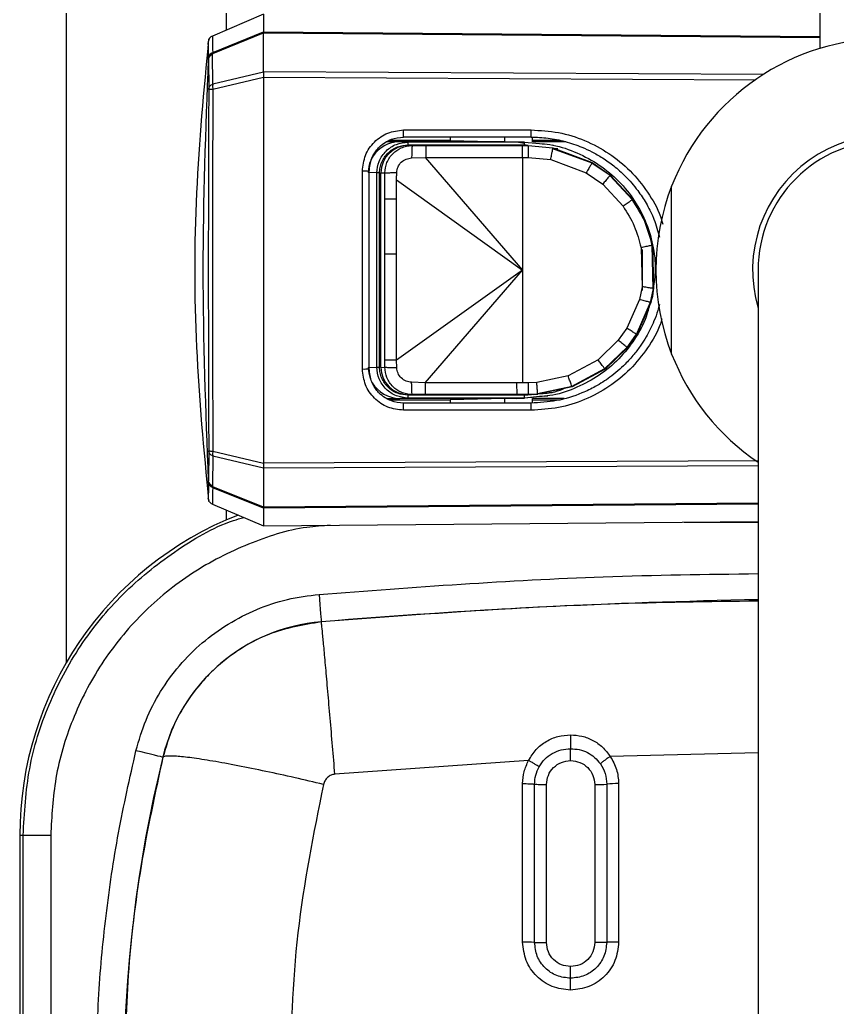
# Model space of a CAD drawing. Header units: millimetres. Extents: x 6110 to 6704, y -3675 to -2835.
# Drawn here: x 6292.13 to 6307.03, y -2937.04 to -2919.04 of the extents above; entities that cross this region are included whole.
import ezdxf

# ---------------------------------------------------------------- set-up
doc = ezdxf.new("R2010")
doc.units = ezdxf.units.MM
doc.header["$LTSCALE"] = 0.1
doc.layers.get('0').update_dxf_attribs({"lineweight": 13})

msp = doc.modelspace()

# ---------------------------------------------------------------- linework, layer by layer
at = {"linetype": 'Continuous', "lineweight": 25}
for p, q in [((6292.9817, -2930.7548), (6292.9817, -2904.835)), ((6295.9024, -2919.226), (6295.9024, -2904.8813)), ((6306.7142, -2910.1779), (6306.7142, -2919.5631)), ((6296.5767, -2918.9398), (6295.6429, -2919.3362)), ((6296.5767, -2918.9398), (6296.5767, -2919.2611)), ((6295.6486, -2919.6348), (6296.5767, -2919.2611)), ((6295.6486, -2919.6518), (6296.5767, -2919.2788)), ((6296.5767, -2919.2611), (6296.5767, -2919.2788)), ((6296.5767, -2919.2611), (6306.7142, -2919.3449)), ((6296.5767, -2919.9906), (6296.5767, -2919.2788)), ((6296.5767, -2919.2788), (6306.7142, -2919.363)), ((6295.648, -2919.671), (6295.6486, -2919.6518)), ((6295.6523, -2920.2125), (6295.648, -2919.671)), ((6295.6486, -2919.6348), (6295.6486, -2919.6518)), ((6295.5721, -2919.7609), (6295.5726, -2919.7418)), ((6295.5721, -2919.7609), (6295.5761, -2920.308)), ((6296.5767, -2919.9934), (6295.6523, -2920.2125)), ((6295.6523, -2920.3031), (6296.5767, -2920.0837)), ((6296.5767, -2920.0887), (6296.5765, -2920.0837)), ((6305.6887, -2920.035), (6296.5767, -2919.9906)), ((6296.5767, -2920.0887), (6305.5451, -2920.1325)), ((6299.1278, -2921.0481), (6301.4528, -2921.0481)), ((6299.0587, -2921.2639), (6298.8144, -2921.2639)), ((6299.977, -2921.2404), (6298.8614, -2921.2404)), ((6299.214, -2921.2702), (6299.0587, -2921.2639)), ((6300.9746, -2921.2639), (6299.0587, -2921.2639)), ((6301.4517, -2921.1779), (6299.1267, -2921.1779)), ((6299.214, -2921.3202), (6299.214, -2921.2702)), ((6301.3322, -2921.2702), (6299.214, -2921.2702)), ((6299.214, -2921.3202), (6301.3322, -2921.3202)), ((6299.2871, -2921.3328), (6299.2251, -2921.3303)), ((6299.2251, -2921.3303), (6301.34, -2921.3303)), ((6299.5327, -2921.3329), (6299.2871, -2921.3328)), ((6301.2948, -2921.3329), (6299.5327, -2921.3329)), ((6299.977, -2921.1779), (6299.977, -2921.2404)), ((6299.977, -2921.2404), (6300.9746, -2921.2639)), ((6300.9746, -2921.2639), (6300.9746, -2921.1779)), ((6300.9746, -2921.2639), (6301.1833, -2921.2639)), ((6301.1833, -2921.2639), (6301.3322, -2921.2883)), ((6301.1833, -2921.2639), (6301.3322, -2921.2702)), ((6301.4009, -2921.3329), (6301.2948, -2921.3329)), ((6301.3322, -2921.2702), (6301.6041, -2921.2965)), ((6301.3995, -2921.3328), (6301.3322, -2921.3202)), ((6301.34, -2921.3303), (6301.4009, -2921.3329)), ((6301.4009, -2921.3329), (6301.8512, -2921.3769)), ((6301.4804, -2921.2639), (6301.4804, -2921.1797)), ((6301.9791, -2921.2404), (6301.4804, -2921.2404)), ((6302.088, -2921.2639), (6301.4804, -2921.2639)), ((6301.863, -2921.3292), (6301.8383, -2921.3282)), ((6302.5647, -2921.6541), (6301.8484, -2921.3904)), ((6301.8512, -2921.3769), (6302.5664, -2921.6422)), ((6301.9372, -2921.3948), (6301.8761, -2921.3923)), ((6299.275, -2921.5584), (6299.5211, -2921.5484)), ((6299.5211, -2921.5484), (6299.5327, -2921.5482)), ((6299.5211, -2921.5484), (6301.2949, -2923.6029)), ((6299.5327, -2921.5482), (6301.2949, -2921.5482)), ((6301.2949, -2921.5482), (6301.2949, -2923.6029)), ((6301.2949, -2921.5482), (6301.4009, -2921.5483)), ((6301.4009, -2921.5483), (6301.8095, -2921.5886)), ((6301.8095, -2921.5886), (6302.4587, -2921.8291)), ((6302.8907, -2921.8805), (6302.5585, -2921.6508)), ((6302.5664, -2921.6422), (6302.8952, -2921.8715)), ((6298.3778, -2925.4062), (6298.3778, -2921.7995)), ((6298.6412, -2921.8317), (6298.4836, -2921.8254)), ((6298.5017, -2925.4029), (6298.5017, -2921.8029)), ((6298.69, -2921.8317), (6298.6412, -2921.8317)), ((6298.6412, -2925.374), (6298.6412, -2921.8317)), ((6298.69, -2925.374), (6298.69, -2921.8317)), ((6298.7139, -2921.8294), (6298.7866, -2921.8323)), ((6298.7139, -2925.3763), (6298.7139, -2921.8294)), ((6298.7871, -2922.3031), (6298.7866, -2921.8323)), ((6302.4587, -2921.8291), (6302.7575, -2922.037)), ((6303.3008, -2922.3235), (6302.8862, -2921.8765)), ((6302.8952, -2921.8715), (6303.3048, -2922.3164)), ((6298.9986, -2921.9585), (6301.2949, -2923.6029)), ((6302.7575, -2922.037), (6303.1291, -2922.4396)), ((6304.0142, -2925.1348), (6304.0142, -2922.071)), ((6298.7871, -2923.3079), (6298.7871, -2922.3031)), ((6298.9984, -2923.3079), (6298.9984, -2922.3031)), ((6303.6802, -2923.9428), (6303.659, -2923.1474)), ((6303.6653, -2923.151), (6303.6861, -2923.9389)), ((6298.7871, -2925.248), (6298.7871, -2923.3079)), ((6303.4561, -2923.1948), (6303.475, -2923.9064)), ((6303.4745, -2923.2279), (6303.4745, -2923.9779)), ((6301.2949, -2923.6029), (6298.9984, -2925.2478)), ((6299.5206, -2925.6576), (6301.2949, -2923.6029)), ((6301.2949, -2923.6029), (6301.2948, -2925.6576)), ((6305.5892, -2923.6029), (6305.5892, -2948.6029)), ((6303.475, -2923.9064), (6303.4256, -2924.1376)), ((6303.6261, -2924.1941), (6303.6812, -2923.9365)), ((6303.6861, -2923.9389), (6303.6319, -2924.194)), ((6303.4256, -2924.1376), (6303.1962, -2924.6636)), ((6303.3707, -2924.776), (6303.6278, -2924.189)), ((6303.6319, -2924.194), (6303.3786, -2924.7764)), ((6303.1962, -2924.6636), (6303.041, -2924.8823)), ((6303.2005, -2925.0137), (6303.3734, -2924.7711)), ((6303.041, -2924.8823), (6302.6723, -2925.2364)), ((6303.3786, -2924.7764), (6303.208, -2925.0173)), ((6302.7918, -2925.4031), (6303.2037, -2925.0097)), ((6303.208, -2925.0173), (6302.8008, -2925.4093)), ((6298.7866, -2925.3734), (6298.7871, -2925.248)), ((6299.0035, -2925.3812), (6298.9984, -2925.2478)), ((6302.6723, -2925.2364), (6302.1259, -2925.5302)), ((6298.4836, -2925.3804), (6298.6412, -2925.374)), ((6298.6412, -2925.374), (6298.69, -2925.374)), ((6298.7139, -2925.3763), (6298.7866, -2925.3734)), ((6302.1917, -2925.7225), (6302.798, -2925.3988)), ((6302.8008, -2925.4093), (6302.2001, -2925.7328)), ((6299.5206, -2925.6576), (6299.2751, -2925.6473)), ((6301.2948, -2925.6576), (6301.1953, -2925.6574)), ((6301.4013, -2925.6574), (6301.2948, -2925.6576)), ((6301.5567, -2925.6517), (6301.4013, -2925.6574)), ((6302.1259, -2925.5302), (6301.5567, -2925.6517)), ((6301.5712, -2925.8523), (6302.1993, -2925.72)), ((6302.2001, -2925.7328), (6301.5723, -2925.8666)), ((6301.7738, -2925.8355), (6301.835, -2925.833)), ((6298.8144, -2925.9418), (6299.0587, -2925.9418)), ((6298.8614, -2925.9654), (6299.977, -2925.9654)), ((6299.0587, -2925.9418), (6299.214, -2925.9355)), ((6300.9746, -2925.9418), (6299.0587, -2925.9418)), ((6301.4517, -2926.0279), (6299.1267, -2926.0279)), ((6301.3322, -2925.8855), (6299.214, -2925.8855)), ((6299.214, -2925.9355), (6299.214, -2925.8855)), ((6301.3322, -2925.9355), (6299.214, -2925.9355)), ((6299.2251, -2925.8754), (6299.2871, -2925.8729)), ((6301.34, -2925.8754), (6299.2251, -2925.8754)), ((6299.5202, -2925.8728), (6299.2871, -2925.8729)), ((6301.1957, -2925.8728), (6299.5202, -2925.8728)), ((6300.9746, -2925.9418), (6299.977, -2925.9654)), ((6299.977, -2925.9654), (6299.977, -2926.0279)), ((6301.1833, -2925.9418), (6300.9746, -2925.9418)), ((6300.9746, -2926.0279), (6300.9746, -2925.9418)), ((6301.333, -2925.9331), (6301.1833, -2925.9418)), ((6301.1833, -2925.9418), (6301.3322, -2925.9355)), ((6301.4009, -2925.8728), (6301.1957, -2925.8728)), ((6301.3322, -2925.8855), (6301.4581, -2925.8707)), ((6301.6044, -2925.9097), (6301.3322, -2925.9355)), ((6301.4009, -2925.8728), (6301.34, -2925.8754)), ((6301.4661, -2925.9254), (6301.3958, -2925.9295)), ((6301.5004, -2925.8692), (6301.4009, -2925.8728)), ((6302.0526, -2925.9418), (6301.4804, -2925.9418)), ((6301.4804, -2926.0251), (6301.4804, -2925.9418)), ((6301.4804, -2925.9654), (6301.9744, -2925.9654)), ((6301.5004, -2925.8707), (6301.5733, -2925.8665)), ((6301.5723, -2925.8666), (6301.5004, -2925.8692)), ((6301.7024, -2925.9005), (6301.7596, -2925.8981)), ((6301.4528, -2926.1576), (6299.1278, -2926.1576)), ((6295.5761, -2926.8977), (6295.572, -2927.4445)), ((6295.6523, -2926.9026), (6296.5767, -2927.122)), ((6295.6523, -2926.9932), (6295.648, -2927.5347)), ((6296.5767, -2927.2123), (6295.6523, -2926.9932)), ((6296.5767, -2927.117), (6305.6005, -2927.0729)), ((6296.5767, -2927.117), (6296.5765, -2927.122)), ((6305.5892, -2927.1712), (6296.5767, -2927.2151)), ((6296.5767, -2927.2151), (6296.5767, -2927.9266)), ((6295.5726, -2927.4639), (6295.572, -2927.4446)), ((6295.648, -2927.5347), (6295.6486, -2927.5539)), ((6296.5767, -2927.9266), (6295.6486, -2927.5539)), ((6295.6486, -2927.5539), (6295.6486, -2927.5709)), ((6296.5767, -2927.9446), (6295.6486, -2927.5709)), ((6295.6438, -2927.85), (6295.6435, -2927.8698)), ((6295.6435, -2927.8698), (6296.5758, -2928.2655)), ((6295.9024, -2928.1554), (6295.9024, -2927.9797)), ((6305.5892, -2927.8519), (6296.5767, -2927.9266)), ((6305.5892, -2927.8701), (6296.5767, -2927.9446)), ((6296.5767, -2927.9266), (6296.5767, -2927.9446)), ((6296.5767, -2928.2659), (6305.5892, -2928.1872)), ((6304.2426, -2928.199), (6305.5892, -2928.199)), ((6297.6283, -2930.0151), (6297.6284, -2930.0167)), ((6294.7404, -2932.4844), (6294.7384, -2932.4839)), ((6305.5892, -2932.4046), (6302.894, -2932.47)), ((6301.4064, -2932.5437), (6297.876, -2932.7942)), ((6301.2981, -2935.8544), (6301.2981, -2932.9651)), ((6301.5157, -2935.8587), (6301.5157, -2932.9742)), ((6301.7333, -2935.863), (6301.7333, -2932.9833)), ((6302.6126, -2932.9833), (6302.6126, -2935.863)), ((6302.8302, -2932.9742), (6302.8302, -2935.8587)), ((6303.0478, -2932.9651), (6303.0478, -2935.8544)), ((6292.1319, -2933.9072), (6292.132, -2933.9072)), ((6292.132, -2933.9072), (6292.1938, -2933.9072)), ((6292.132, -2933.9072), (6292.132, -2942.9522)), ((6292.1938, -2933.9072), (6292.696, -2933.9072)), ((6292.1938, -2942.9522), (6292.1938, -2933.9072)), ((6292.696, -2933.9072), (6292.696, -2942.9522))]:
    msp.add_line(p, q, dxfattribs=at)
at = {"linetype": 'Continuous', "lineweight": 25, "flags": 128}
for points in [[(6298.9984, -2925.2478), (6298.9984, -2924.2779), (6298.9984, -2923.3079)], [(6301.1953, -2925.6574), (6300.3581, -2925.6574), (6299.5206, -2925.6576)], [(6297.587, -2929.5146), (6297.5949, -2929.6101), (6297.6025, -2929.7022), (6297.6095, -2929.7873), (6297.6157, -2929.8625), (6297.6208, -2929.9248), (6297.6247, -2929.9721), (6297.6272, -2930.0025), (6297.6283, -2930.0151)], [(6294.7384, -2932.4839), (6294.7262, -2932.4809), (6294.6965, -2932.4737), (6294.6504, -2932.4625), (6294.5897, -2932.4477), (6294.5164, -2932.4298), (6294.4334, -2932.4096), (6294.3437, -2932.3877), (6294.2505, -2932.365)]]:
    msp.add_lwpolyline(points, dxfattribs=at)
at = {"linetype": 'Continuous', "lineweight": 25}
for centre, radius, start, end in [((6307.9517, -2923.6029), 4.225, 21.25873, 158.74127), ((6295.3696, -2921.0813), 3.7584, 358.52742, 0.50506), ((6307.9517, -2923.6029), 2.4625, 343.61561, 196.38439), ((6307.9517, -2923.6029), 2.3625, 90, 180), ((6307.9517, -2923.6029), 2.3625, 0, 180), ((6298.4086, -2922.9616), 1.1625, 85.40594, 91.5183), ((6307.9517, -2923.6029), 4.225, 158.74127, 201.25873), ((6307.9517, -2923.6029), 4.225, 201.25873, 236.00147), ((6298.4086, -2924.2436), 1.163, 268.48308, 274.59267), ((6295.3696, -2926.1244), 3.7584, 359.49494, 1.47258), ((6298.4042, -2933.9072), 6.2723, 111.43363, 180), ((6298.4042, -2933.9072), 6.2722, 111.4322, 180), ((6307.9517, -3055.1982), 125.6081, 91.077712, 94.714323), ((6297.8953, -2933.2534), 3.2493, 94.71432, 166.30169), ((6319.1323, -2938.4297), 25.1081, 166.3017, 193.6983), ((6302.6362, -2930.9426), 2.0408, 269.33775, 275.45454), ((6303.0242, -2935.0043), 2.0394, 89.33598, 95.45778), ((6301.3218, -2940.1696), 4.3153, 87.42415, 90.31421), ((6301.7097, -2931.5402), 4.3229, 267.4277, 270.31239)]:
    msp.add_arc(centre, radius, start, end, dxfattribs=at)
for centre, major_axis, ratio, start_param, end_param in [((6296.2881, -2920.0938), (0.2877, 0.1082), 0.2090424, 6.1645759, 6.204689), ((6299.0598, -2921.8264), (0.5757, -0.0232), 0.976259, 1.6119955, 3.1808609), ((6299.0598, -2925.3793), (0.5757, 0.0232), 0.976259, 3.1023244, 3.4651137), ((6299.0598, -2925.3793), (0.5757, 0.0232), 0.976259, 3.615231, 4.6711898), ((6296.2881, -2927.1119), (0.2877, -0.1082), 0.2090425, 0.0784628, 0.1186226)]:
    msp.add_ellipse(centre, major_axis=major_axis, ratio=ratio, start_param=start_param, end_param=end_param, dxfattribs=at)
at = {"linetype": 'Continuous', "lineweight": 25, "extrusion": (1.38809e-07, -5.5862e-09, 1)}
msp.add_ellipse((6299.226, -2921.8304), major_axis=(0.5117, -0.0206, 0), ratio=0.976259, start_param=1.6119955, end_param=3.1808609, dxfattribs=at)
at = {"linetype": 'Continuous', "lineweight": 25, "extrusion": (1.38809e-07, 5.5862e-09, 1)}
msp.add_ellipse((6299.226, -2925.3753), major_axis=(-0.5117, -0.0206, 0), ratio=0.976259, start_param=6.2439171, end_param=7.8127824, dxfattribs=at)
at = {"linetype": 'Continuous', "lineweight": 25}
for points, knots in [([(6295.6436, -2919.3359), (6295.6339, -2919.3408), (6295.6142, -2919.3509), (6295.591, -2919.3754), (6295.5742, -2919.4047), (6295.5702, -2919.4265), (6295.5682, -2919.4373)], [0, 0, 0, 0, 0.2451977, 0.4993841, 0.7538931, 1, 1, 1, 1]), ([(6295.6437, -2919.3358), (6295.6439, -2919.35), (6295.6441, -2919.3767), (6295.6472, -2919.5524), (6295.6486, -2919.6348)], [0, 0, 0, 0, 0.53108127, 1, 1, 1, 1]), ([(6295.5741, -2919.3868), (6295.4861, -2920.3218), (6295.3102, -2922.1918), (6295.3103, -2925.0139), (6295.4861, -2926.8839), (6295.5741, -2927.8189)], [0, 0, 0, 0, 0.3333329, 0.6666683, 1, 1, 1, 1]), ([(6295.5726, -2919.7418), (6295.5709, -2919.6212), (6295.5682, -2919.4404), (6295.5685, -2919.463), (6295.5686, -2919.4705)], [0, 0, 0, 0, 0.6666188, 1, 1, 1, 1]), ([(6295.648, -2919.671), (6295.6377, -2919.6754), (6295.6171, -2919.6843), (6295.5934, -2919.7061), (6295.5768, -2919.732), (6295.5736, -2919.7513), (6295.5721, -2919.7609)], [0, 0, 0, 0, 0.2500252, 0.4999855, 0.7499791, 1, 1, 1, 1]), ([(6295.5726, -2919.7418), (6295.5747, -2919.7282), (6295.5781, -2919.7053), (6295.5961, -2919.6738), (6295.6189, -2919.6497), (6295.6396, -2919.6393), (6295.6486, -2919.6348)], [0, 0, 0, 0, 0.296936, 0.4999761, 0.7831043, 1, 1, 1, 1]), ([(6295.5726, -2919.7418), (6295.5741, -2919.7321), (6295.5772, -2919.7128), (6295.5938, -2919.6869), (6295.6175, -2919.6651), (6295.6382, -2919.6563), (6295.6486, -2919.6518)], [0, 0, 0, 0, 0.250013, 0.5000173, 0.7500352, 1, 1, 1, 1]), ([(6295.572, -2927.4446), (6295.5245, -2926.1639), (6295.4296, -2923.6027), (6295.5246, -2921.0415), (6295.572, -2919.7609)], [0, 0, 0, 0, 0.50000011, 1, 1, 1, 1]), ([(6296.5765, -2919.9934), (6296.5757, -2920.0025), (6296.5742, -2920.0207), (6296.5745, -2920.0539), (6296.576, -2920.0756), (6296.5765, -2920.0837)], [0, 0, 0, 0, 0.3850283, 0.7698471, 1, 1, 1, 1]), ([(6296.5767, -2920.0887), (6296.5767, -2921.2585), (6296.5767, -2923.6013), (6296.5767, -2925.944), (6296.5767, -2927.117)], [0, 0, 0, 0, 0.4993264, 1, 1, 1, 1]), ([(6295.5761, -2920.308), (6295.5776, -2920.2961), (6295.5802, -2920.2757), (6295.5977, -2920.2483), (6295.6207, -2920.2263), (6295.6421, -2920.2169), (6295.6523, -2920.2125)], [0, 0, 0, 0, 0.2924386, 0.4998969, 0.7640404, 1, 1, 1, 1]), ([(6295.6523, -2920.2125), (6295.6507, -2920.219), (6295.6479, -2920.2307), (6295.647, -2920.2538), (6295.6481, -2920.2776), (6295.651, -2920.2951), (6295.6523, -2920.3031)], [0, 0, 0, 0, 0.27615387, 0.49990554, 0.77069477, 1, 1, 1, 1]), ([(6295.5761, -2920.308), (6295.5724, -2921.4063), (6295.5649, -2923.6029), (6295.5724, -2925.7994), (6295.5761, -2926.8977)], [0, 0, 0, 0, 0.5, 1, 1, 1, 1]), ([(6295.5761, -2920.308), (6295.5773, -2920.3074), (6295.5795, -2920.3063), (6295.596, -2920.3049), (6295.6201, -2920.3037), (6295.6416, -2920.3033), (6295.6523, -2920.3031)], [0, 0, 0, 0, 0.249922, 0.5000216, 0.7499931, 1, 1, 1, 1]), ([(6295.6523, -2920.3031), (6295.6504, -2920.7015), (6295.6463, -2921.5534), (6295.6441, -2922.9012), (6295.6441, -2924.3045), (6295.6463, -2925.6523), (6295.6504, -2926.5042), (6295.6523, -2926.9026)], [0, 0, 0, 0, 0.1811865, 0.387457, 0.6125418, 0.8188118, 1, 1, 1, 1]), ([(6298.3778, -2921.7995), (6298.3891, -2921.7011), (6298.4116, -2921.5042), (6298.5849, -2921.2559), (6298.8328, -2921.082), (6299.0295, -2921.0594), (6299.1278, -2921.0481)], [0, 0, 0, 0, 0.250217, 0.5003039, 0.750213, 1, 1, 1, 1]), ([(6301.4517, -2921.1779), (6301.4518, -2921.1774), (6301.4519, -2921.1764), (6301.4521, -2921.1686), (6301.4523, -2921.1565), (6301.4525, -2921.1401), (6301.4526, -2921.1203), (6301.4527, -2921.0977), (6301.4528, -2921.0733), (6301.4528, -2921.0565), (6301.4528, -2921.0481)], [0, 0, 0, 0, 0.124981, 0.249997, 0.3749676, 0.4999852, 0.6250179, 0.749981, 0.8750033, 1, 1, 1, 1]), ([(6301.4528, -2921.0481), (6301.6197, -2921.0577), (6301.9535, -2921.0768), (6302.4351, -2921.2284), (6302.8782, -2921.4651), (6303.2689, -2921.7845), (6303.5822, -2922.176), (6303.7793, -2922.5102), (6303.8377, -2922.7179), (6303.8509, -2922.7647)], [0, 0, 0, 0, 0.15884519, 0.31771266, 0.47662903, 0.63560681, 0.79464026, 0.95373534, 1, 1, 1, 1]), ([(6298.5017, -2921.8029), (6298.5109, -2921.721), (6298.5268, -2921.5788), (6298.6118, -2921.4421), (6298.6642, -2921.3821), (6298.6788, -2921.3669), (6298.6829, -2921.3628), (6298.6841, -2921.3615), (6298.7169, -2921.329), (6298.7862, -2921.2736), (6298.9329, -2921.1977), (6299.0511, -2921.1856), (6299.1267, -2921.1779)], [0, 0, 0, 0, 0.2494123, 0.4333984, 0.4813647, 0.4942657, 0.4979496, 0.4990957, 0.4997844, 0.6395833, 0.7697121, 1, 1, 1, 1]), ([(6298.6412, -2921.8317), (6298.6493, -2921.7593), (6298.6615, -2921.6491), (6298.7346, -2921.5179), (6298.831, -2921.4029), (6298.9917, -2921.2947), (6299.1399, -2921.2783), (6299.214, -2921.2702)], [0, 0, 0, 0, 0.2431295, 0.3703451, 0.5011589, 0.7506685, 1, 1, 1, 1]), ([(6298.69, -2921.8317), (6298.692, -2921.7979), (6298.6959, -2921.7301), (6298.7381, -2921.6004), (6298.8362, -2921.4589), (6299.0107, -2921.3426), (6299.1462, -2921.3276), (6299.214, -2921.3202)], [0, 0, 0, 0, 0.1252392, 0.2508811, 0.5004959, 0.7501957, 1, 1, 1, 1]), ([(6298.7866, -2921.8323), (6298.7935, -2921.7679), (6298.804, -2921.6698), (6298.868, -2921.5528), (6298.949, -2921.4542), (6299.0571, -2921.3815), (6299.1805, -2921.3396), (6299.2507, -2921.3351), (6299.2871, -2921.3328)], [0, 0, 0, 0, 0.2445099, 0.372507, 0.5040572, 0.7312428, 0.8605361, 1, 1, 1, 1]), ([(6299.2871, -2921.3328), (6299.2856, -2921.3361), (6299.2827, -2921.343), (6299.2788, -2921.3944), (6299.276, -2921.4692), (6299.2753, -2921.5293), (6299.275, -2921.5584)], [0, 0, 0, 0, 0.24142024, 0.49998429, 0.75855935, 1, 1, 1, 1]), ([(6299.5327, -2921.3329), (6299.5327, -2921.3362), (6299.5327, -2921.3429), (6299.5327, -2921.3914), (6299.5327, -2921.4613), (6299.5327, -2921.5192), (6299.5327, -2921.5482)], [0, 0, 0, 0, 0.2500118, 0.5000076, 0.7499976, 1, 1, 1, 1]), ([(6301.2949, -2921.5482), (6301.2949, -2921.5192), (6301.2949, -2921.4613), (6301.2948, -2921.3914), (6301.2948, -2921.3429), (6301.2948, -2921.3362), (6301.2948, -2921.3329)], [0, 0, 0, 0, 0.2499962, 0.5000051, 0.7500172, 1, 1, 1, 1]), ([(6301.3322, -2921.3202), (6301.3322, -2921.3136), (6301.3322, -2921.3006), (6301.3322, -2921.2841), (6301.3322, -2921.2726), (6301.3322, -2921.271), (6301.3322, -2921.2702)], [0, 0, 0, 0, 0.249993, 0.4999217, 0.7499876, 1, 1, 1, 1]), ([(6301.4009, -2921.3329), (6301.4009, -2921.336), (6301.4009, -2921.3425), (6301.4009, -2921.3912), (6301.4009, -2921.4623), (6301.4009, -2921.5203), (6301.4009, -2921.5483)], [0, 0, 0, 0, 0.2419114, 0.4999919, 0.7580734, 1, 1, 1, 1]), ([(6301.4517, -2921.1779), (6301.555, -2921.1817), (6301.7641, -2921.1894), (6302.0762, -2921.2528), (6302.3425, -2921.3422), (6302.5691, -2921.4472), (6302.7644, -2921.5592), (6302.9693, -2921.7052), (6303.1886, -2921.9008), (6303.3865, -2922.1297), (6303.528, -2922.3441), (6303.6118, -2922.4982), (6303.6583, -2922.596), (6303.7289, -2922.7566), (6303.7628, -2922.8922), (6303.7906, -2923.0035)], [0, 0, 0, 0, 0.0968017, 0.1959737, 0.2975182, 0.3595897, 0.4298876, 0.5084109, 0.5951538, 0.7049877, 0.791214, 0.835579, 0.8694339, 0.8927751, 1, 1, 1, 1]), ([(6301.6041, -2921.2965), (6301.667, -2921.3011), (6301.8836, -2921.3169), (6302.2407, -2921.4334), (6302.6541, -2921.6432), (6303.0182, -2921.9338), (6303.3195, -2922.2881), (6303.5447, -2922.6961), (6303.6808, -2923.14), (6303.7334, -2923.563), (6303.696, -2923.8284), (6303.6802, -2923.9407)], [0, 0, 0, 0, 0.05015905, 0.17287027, 0.29566511, 0.41849434, 0.54138486, 0.66423514, 0.78704563, 0.90988922, 1, 1, 1, 1]), ([(6301.8095, -2921.5886), (6301.8151, -2921.5603), (6301.8265, -2921.5018), (6301.8405, -2921.4305), (6301.8498, -2921.3833), (6301.8507, -2921.379), (6301.8512, -2921.3769)], [0, 0, 0, 0, 0.2414265, 0.4999993, 0.758588, 1, 1, 1, 1]), ([(6299.0035, -2921.8244), (6299.0085, -2921.7896), (6299.0184, -2921.7197), (6299.0827, -2921.633), (6299.1712, -2921.5725), (6299.2406, -2921.5631), (6299.275, -2921.5584)], [0, 0, 0, 0, 0.2500728, 0.5013306, 0.7521501, 1, 1, 1, 1]), ([(6302.5664, -2921.6422), (6302.5662, -2921.6425), (6302.5657, -2921.6431), (6302.5421, -2921.6839), (6302.5048, -2921.7488), (6302.4737, -2921.803), (6302.4587, -2921.8291)], [0, 0, 0, 0, 0.24055131, 0.49999786, 0.75943482, 1, 1, 1, 1]), ([(6298.7866, -2921.8323), (6298.7942, -2921.8315), (6298.8099, -2921.8298), (6298.8613, -2921.8274), (6298.9276, -2921.8255), (6298.9786, -2921.8248), (6299.0035, -2921.8244)], [0, 0, 0, 0, 0.2438603, 0.5000042, 0.7561363, 1, 1, 1, 1]), ([(6298.9986, -2921.9585), (6298.9997, -2921.936), (6299.0017, -2921.8913), (6299.0029, -2921.8466), (6299.0035, -2921.8244)], [0, 0, 0, 0, 0.5037266, 1, 1, 1, 1]), ([(6302.8952, -2921.8715), (6302.8956, -2921.871), (6302.8962, -2921.8702), (6302.8811, -2921.8882), (6302.864, -2921.9087), (6302.8414, -2921.936), (6302.8072, -2921.9771), (6302.777, -2922.0134), (6302.7575, -2922.037)], [0, 0, 0, 0, 0.2395105, 0.3683941, 0.4999877, 0.6316005, 0.7604764, 1, 1, 1, 1]), ([(6298.9984, -2922.3031), (6298.9984, -2922.2457), (6298.9984, -2922.1308), (6298.9985, -2922.016), (6298.9986, -2921.9585)], [0, 0, 0, 0, 0.4996459, 1, 1, 1, 1]), ([(6298.7871, -2922.3031), (6298.7948, -2922.3031), (6298.8102, -2922.3031), (6298.8599, -2922.3031), (6298.9236, -2922.3031), (6298.9735, -2922.3031), (6298.9984, -2922.3031)], [0, 0, 0, 0, 0.2499962, 0.4999794, 0.7499714, 1, 1, 1, 1]), ([(6303.3048, -2922.3164), (6303.3063, -2922.3153), (6303.3085, -2922.3137), (6303.2901, -2922.3265), (6303.2683, -2922.3418), (6303.2389, -2922.3624), (6303.1943, -2922.3937), (6303.1548, -2922.4215), (6303.1291, -2922.4396)], [0, 0, 0, 0, 0.23895528, 0.36806069, 0.50002328, 0.63195181, 0.76102108, 1, 1, 1, 1]), ([(6303.6614, -2923.1574), (6303.6224, -2923.0079), (6303.5445, -2922.7084), (6303.3786, -2922.447), (6303.2956, -2922.316)], [0, 0, 0, 0, 0.4991133, 1, 1, 1, 1]), ([(6303.3048, -2922.3164), (6303.3864, -2922.4466), (6303.5492, -2922.7064), (6303.6266, -2923.003), (6303.6653, -2923.151)], [0, 0, 0, 0, 0.5010743, 1, 1, 1, 1]), ([(6303.1291, -2922.4396), (6303.203, -2922.5571), (6303.3507, -2922.7921), (6303.421, -2923.0606), (6303.4561, -2923.1948)], [0, 0, 0, 0, 0.5001024, 1, 1, 1, 1]), ([(6303.6589, -2923.1523), (6303.6562, -2923.1529), (6303.6489, -2923.1544), (6303.6251, -2923.1594), (6303.5901, -2923.1667), (6303.5357, -2923.1781), (6303.4874, -2923.1883), (6303.4561, -2923.1948)], [0, 0, 0, 0, 0.1066782, 0.2935836, 0.480498, 0.6631014, 1, 1, 1, 1]), ([(6303.6653, -2923.151), (6303.6691, -2923.1502), (6303.6739, -2923.1492), (6303.6612, -2923.1518), (6303.6589, -2923.1523)], [0, 0, 0, 0, 0.81611306, 1, 1, 1, 1]), ([(6298.7871, -2923.3079), (6298.7948, -2923.3079), (6298.8102, -2923.3079), (6298.8599, -2923.3079), (6298.9236, -2923.3079), (6298.9735, -2923.3079), (6298.9984, -2923.3079)], [0, 0, 0, 0, 0.250014, 0.4999983, 0.7500245, 1, 1, 1, 1]), ([(6303.6796, -2923.9379), (6303.677, -2923.9375), (6303.6697, -2923.9363), (6303.6458, -2923.9327), (6303.6105, -2923.9272), (6303.5555, -2923.9188), (6303.5067, -2923.9112), (6303.475, -2923.9064)], [0, 0, 0, 0, 0.1038148, 0.2913336, 0.4788536, 0.6620588, 1, 1, 1, 1]), ([(6303.6749, -2923.9916), (6303.6736, -2924.0157), (6303.6707, -2924.0671), (6303.6527, -2924.1154), (6303.6432, -2924.1411)], [0, 0, 0, 0, 0.4681366, 1, 1, 1, 1]), ([(6303.6861, -2923.9389), (6303.6901, -2923.9395), (6303.695, -2923.9402), (6303.6821, -2923.9383), (6303.6796, -2923.9379)], [0, 0, 0, 0, 0.8097682, 1, 1, 1, 1]), ([(6303.7925, -2924.229), (6303.7825, -2924.2671), (6303.7555, -2924.3698), (6303.6796, -2924.571), (6303.5763, -2924.7814), (6303.4498, -2924.9814), (6303.3245, -2925.1489), (6303.1417, -2925.3509), (6302.9071, -2925.5525), (6302.6392, -2925.7241), (6302.3168, -2925.8785), (6301.9246, -2926.0015), (6301.6072, -2926.0192), (6301.4517, -2926.0279)], [0, 0, 0, 0, 0.03717515, 0.10043256, 0.2029264, 0.25821942, 0.32405897, 0.40044544, 0.51544904, 0.61542235, 0.70035294, 0.85316192, 1, 1, 1, 1]), ([(6303.6319, -2924.194), (6303.6346, -2924.1947), (6303.6386, -2924.1959), (6303.6178, -2924.1902), (6303.5923, -2924.1833), (6303.5574, -2924.1737), (6303.504, -2924.1591), (6303.4564, -2924.146), (6303.4256, -2924.1376)], [0, 0, 0, 0, 0.23852071, 0.36776875, 0.500014, 0.63227057, 0.76151263, 1, 1, 1, 1]), ([(6303.6131, -2924.2373), (6303.5881, -2924.3275), (6303.522, -2924.5664), (6303.3155, -2924.9165), (6303.0192, -2925.2731), (6302.6535, -2925.5624), (6302.2404, -2925.7716), (6301.8838, -2925.8901), (6301.6672, -2925.9053), (6301.6044, -2925.9097)], [0, 0, 0, 0, 0.1007063, 0.2670244, 0.4333226, 0.5996583, 0.7659202, 0.9321664, 1, 1, 1, 1]), ([(6303.8362, -2924.4893), (6303.8274, -2924.52), (6303.7725, -2924.7111), (6303.5811, -2925.0296), (6303.2689, -2925.4215), (6302.878, -2925.7407), (6302.4351, -2925.9773), (6301.9534, -2926.1286), (6301.6196, -2926.1479), (6301.4528, -2926.1576)], [0, 0, 0, 0, 0.0308569, 0.1925275, 0.354123, 0.5156666, 0.6771429, 0.8385799, 1, 1, 1, 1]), ([(6303.3786, -2924.7764), (6303.3803, -2924.7775), (6303.3829, -2924.7791), (6303.364, -2924.7674), (6303.3414, -2924.7534), (6303.3108, -2924.7345), (6303.2643, -2924.7057), (6303.223, -2924.6802), (6303.1962, -2924.6636)], [0, 0, 0, 0, 0.2388848, 0.3679997, 0.500002, 0.6320091, 0.7611332, 1, 1, 1, 1]), ([(6303.208, -2925.0173), (6303.2092, -2925.0183), (6303.2109, -2925.0198), (6303.1933, -2925.0056), (6303.1725, -2924.9889), (6303.1447, -2924.9664), (6303.1025, -2924.9322), (6303.0652, -2924.9019), (6303.041, -2924.8823)], [0, 0, 0, 0, 0.239102, 0.3681287, 0.500007, 0.6318839, 0.7609134, 1, 1, 1, 1]), ([(6298.9984, -2925.2478), (6298.974, -2925.2478), (6298.9241, -2925.2478), (6298.8598, -2925.2479), (6298.8099, -2925.248), (6298.7946, -2925.248), (6298.7871, -2925.248)], [0, 0, 0, 0, 0.2440653, 0.4999841, 0.7558978, 1, 1, 1, 1]), ([(6302.8008, -2925.4093), (6302.801, -2925.4096), (6302.8013, -2925.4101), (6302.7872, -2925.3911), (6302.7712, -2925.3696), (6302.7501, -2925.3412), (6302.7183, -2925.2985), (6302.6904, -2925.2608), (6302.6723, -2925.2364)], [0, 0, 0, 0, 0.239643, 0.3684725, 0.5000071, 0.6315209, 0.7603441, 1, 1, 1, 1]), ([(6299.1278, -2926.1576), (6299.0295, -2926.1463), (6298.8328, -2926.1237), (6298.585, -2925.9498), (6298.4116, -2925.7015), (6298.3891, -2925.5046), (6298.3778, -2925.4062)], [0, 0, 0, 0, 0.24978186, 0.49967799, 0.74975545, 1, 1, 1, 1]), ([(6299.1267, -2926.0279), (6299.0511, -2926.0201), (6298.9328, -2926.008), (6298.7863, -2925.932), (6298.7167, -2925.877), (6298.6835, -2925.8435), (6298.6795, -2925.8395), (6298.6649, -2925.8244), (6298.6123, -2925.7643), (6298.5269, -2925.6274), (6298.5109, -2925.4847), (6298.5017, -2925.4029)], [0, 0, 0, 0, 0.2303071, 0.3604301, 0.5002084, 0.5007175, 0.5050896, 0.517543, 0.5651473, 0.7505603, 1, 1, 1, 1]), ([(6299.214, -2925.9355), (6299.1399, -2925.9274), (6298.9917, -2925.911), (6298.831, -2925.8029), (6298.7346, -2925.6878), (6298.6615, -2925.5566), (6298.6493, -2925.4464), (6298.6412, -2925.374)], [0, 0, 0, 0, 0.2493047, 0.4988167, 0.6295955, 0.7568039, 1, 1, 1, 1]), ([(6299.214, -2925.8855), (6299.1462, -2925.8781), (6299.0107, -2925.8631), (6298.8361, -2925.7469), (6298.7381, -2925.6053), (6298.6959, -2925.4757), (6298.692, -2925.4079), (6298.69, -2925.374)], [0, 0, 0, 0, 0.2497681, 0.4994756, 0.7491109, 0.8746797, 1, 1, 1, 1]), ([(6298.7866, -2925.3734), (6298.7942, -2925.3742), (6298.8099, -2925.3759), (6298.8613, -2925.3783), (6298.9276, -2925.3802), (6298.9786, -2925.3809), (6299.0035, -2925.3812)], [0, 0, 0, 0, 0.2438801, 0.4999928, 0.7561262, 1, 1, 1, 1]), ([(6299.2871, -2925.8729), (6299.2507, -2925.8706), (6299.1805, -2925.8661), (6299.057, -2925.8241), (6298.9489, -2925.7515), (6298.868, -2925.6528), (6298.804, -2925.5359), (6298.7935, -2925.4378), (6298.7866, -2925.3734)], [0, 0, 0, 0, 0.1394444, 0.268759, 0.4962045, 0.6275622, 0.7554578, 1, 1, 1, 1]), ([(6299.2751, -2925.6473), (6299.2405, -2925.6426), (6299.1711, -2925.6332), (6299.0827, -2925.5726), (6299.0184, -2925.4859), (6299.0085, -2925.4161), (6299.0035, -2925.3812)], [0, 0, 0, 0, 0.2480443, 0.4988691, 0.7500886, 1, 1, 1, 1]), ([(6299.2871, -2925.8729), (6299.2857, -2925.8696), (6299.2827, -2925.8627), (6299.2788, -2925.8113), (6299.276, -2925.7365), (6299.2753, -2925.6763), (6299.2751, -2925.6473)], [0, 0, 0, 0, 0.24143696, 0.49998744, 0.75855847, 1, 1, 1, 1]), ([(6299.5206, -2925.6576), (6299.5206, -2925.6857), (6299.5205, -2925.7435), (6299.5204, -2925.8146), (6299.5203, -2925.8632), (6299.5203, -2925.8697), (6299.5202, -2925.8728)], [0, 0, 0, 0, 0.2419378, 0.4999962, 0.7580783, 1, 1, 1, 1]), ([(6301.1957, -2925.8728), (6301.1957, -2925.8697), (6301.1956, -2925.8632), (6301.1954, -2925.8145), (6301.1953, -2925.7433), (6301.1953, -2925.6854), (6301.1953, -2925.6574)], [0, 0, 0, 0, 0.2419177, 0.5000191, 0.7581064, 1, 1, 1, 1]), ([(6301.4013, -2925.6574), (6301.4013, -2925.6854), (6301.4013, -2925.7434), (6301.4012, -2925.8145), (6301.4011, -2925.8632), (6301.401, -2925.8697), (6301.4009, -2925.8728)], [0, 0, 0, 0, 0.24191372, 0.4999918, 0.75806191, 1, 1, 1, 1]), ([(6301.5723, -2925.8666), (6301.5721, -2925.8639), (6301.5717, -2925.8582), (6301.5681, -2925.8098), (6301.563, -2925.7383), (6301.5587, -2925.6799), (6301.5567, -2925.6517)], [0, 0, 0, 0, 0.24174857, 0.5000108, 0.7582675, 1, 1, 1, 1]), ([(6302.2001, -2925.7328), (6302.1996, -2925.7317), (6302.1986, -2925.7293), (6302.1821, -2925.6845), (6302.1568, -2925.6152), (6302.136, -2925.5579), (6302.1259, -2925.5302)], [0, 0, 0, 0, 0.2410301, 0.4999944, 0.7589962, 1, 1, 1, 1]), ([(6301.5977, -2925.8543), (6301.6959, -2925.8497), (6301.8601, -2925.8419), (6302.0108, -2925.7779), (6302.0713, -2925.7522)], [0, 0, 0, 0, 0.5982271, 1, 1, 1, 1]), ([(6301.3322, -2925.9355), (6301.3322, -2925.9347), (6301.3322, -2925.9331), (6301.3322, -2925.9216), (6301.3322, -2925.9051), (6301.3322, -2925.8921), (6301.3322, -2925.8855)], [0, 0, 0, 0, 0.2500174, 0.5000883, 0.750002, 1, 1, 1, 1]), ([(6301.4528, -2926.1576), (6301.4528, -2926.1492), (6301.4528, -2926.1324), (6301.4527, -2926.108), (6301.4526, -2926.0854), (6301.4525, -2926.0656), (6301.4523, -2926.0492), (6301.4521, -2926.0371), (6301.4519, -2926.0293), (6301.4518, -2926.0283), (6301.4517, -2926.0279)], [0, 0, 0, 0, 0.1249991, 0.2500149, 0.375022, 0.5000111, 0.6250252, 0.7499981, 0.8750166, 1, 1, 1, 1]), ([(6295.5761, -2926.8977), (6295.5776, -2926.8983), (6295.5802, -2926.8993), (6295.5977, -2926.901), (6295.6207, -2926.9019), (6295.6422, -2926.9024), (6295.6523, -2926.9026)], [0, 0, 0, 0, 0.2925635, 0.4999178, 0.7640661, 1, 1, 1, 1]), ([(6295.6523, -2926.9932), (6295.6415, -2926.9885), (6295.6201, -2926.9789), (6295.596, -2926.9557), (6295.5795, -2926.9281), (6295.5773, -2926.9078), (6295.5761, -2926.8977)], [0, 0, 0, 0, 0.2500121, 0.5000163, 0.750007, 1, 1, 1, 1]), ([(6295.6523, -2926.9026), (6295.6508, -2926.9122), (6295.6479, -2926.9297), (6295.647, -2926.9548), (6295.6481, -2926.9763), (6295.6509, -2926.9879), (6295.6523, -2926.9932)], [0, 0, 0, 0, 0.27546024, 0.49993362, 0.77023715, 1, 1, 1, 1]), ([(6296.5765, -2927.122), (6296.5757, -2927.1356), (6296.5742, -2927.1627), (6296.5745, -2927.1933), (6296.5759, -2927.2071), (6296.5765, -2927.2123)], [0, 0, 0, 0, 0.3850176, 0.7698138, 1, 1, 1, 1]), ([(6295.5726, -2927.4639), (6295.5712, -2927.5529), (6295.5685, -2927.7309), (6295.5683, -2927.7564), (6295.5682, -2927.7692)], [0, 0, 0, 0, 0.4999571, 1, 1, 1, 1]), ([(6295.648, -2927.5347), (6295.6393, -2927.531), (6295.6229, -2927.5239), (6295.5994, -2927.5052), (6295.5822, -2927.4825), (6295.5739, -2927.4601), (6295.5725, -2927.4485), (6295.572, -2927.4445)], [0, 0, 0, 0, 0.2113585, 0.39841, 0.6979033, 0.8983372, 1, 1, 1, 1]), ([(6295.6486, -2927.5539), (6295.6396, -2927.5501), (6295.6188, -2927.5413), (6295.596, -2927.5214), (6295.578, -2927.4946), (6295.5746, -2927.4754), (6295.5726, -2927.4639)], [0, 0, 0, 0, 0.2167912, 0.5000362, 0.7030593, 1, 1, 1, 1]), ([(6295.6486, -2927.5709), (6295.6383, -2927.5655), (6295.6176, -2927.5549), (6295.5939, -2927.5289), (6295.5773, -2927.4982), (6295.5742, -2927.4753), (6295.5726, -2927.4639)], [0, 0, 0, 0, 0.249992, 0.5000032, 0.7499841, 1, 1, 1, 1]), ([(6295.6486, -2927.5709), (6295.6471, -2927.6558), (6295.6443, -2927.8121), (6295.644, -2927.8381), (6295.6438, -2927.85)], [0, 0, 0, 0, 0.5434104, 1, 1, 1, 1]), ([(6295.6435, -2927.8698), (6295.6339, -2927.8648), (6295.6144, -2927.8547), (6295.5913, -2927.8304), (6295.5744, -2927.8014), (6295.5703, -2927.7798), (6295.5682, -2927.7692)], [0, 0, 0, 0, 0.2456022, 0.4999802, 0.7543956, 1, 1, 1, 1]), ([(6296.5767, -2927.9446), (6296.5767, -2928.0313), (6296.5767, -2928.2048), (6296.5767, -2928.2909), (6296.5767, -2928.2642), (6296.5767, -2928.2633)], [0, 0, 0, 0, 0.4919531, 0.9839039, 1, 1, 1, 1]), ([(6292.1938, -2933.9072), (6292.2169, -2933.5008), (6292.2631, -2932.6879), (6292.6323, -2931.515), (6293.2067, -2930.4356), (6293.9835, -2929.4839), (6294.9359, -2928.7234), (6295.6996, -2928.2622), (6296.1525, -2928.1308), (6296.2154, -2928.1125)], [0, 0, 0, 0, 0.1623047, 0.3246089, 0.4869137, 0.6492183, 0.8115225, 0.9738278, 1, 1, 1, 1]), ([(6297.7906, -2928.2553), (6297.6484, -2928.2651), (6297.1381, -2928.3003), (6296.2758, -2928.5788), (6295.2518, -2929.0984), (6294.3392, -2929.8426), (6293.7193, -2930.6055), (6293.3268, -2931.2769), (6293.0158, -2931.9631), (6292.7524, -2932.842), (6292.7144, -2933.5591), (6292.696, -2933.9072)], [0, 0, 0, 0, 0.0512002, 0.1838007, 0.3219144, 0.4629582, 0.6040022, 0.6731399, 0.7422926, 0.8748932, 1, 1, 1, 1]), ([(6297.587, -2929.5146), (6299.312, -2929.3849), (6301.9764, -2929.1847), (6304.6475, -2929.1491), (6305.5892, -2929.1365)], [0, 0, 0, 0, 0.6474538, 1, 1, 1, 1]), ([(6294.2505, -2932.365), (6294.3054, -2932.1773), (6294.415, -2931.802), (6294.688, -2931.2802), (6295.0326, -2930.8048), (6295.4487, -2930.3895), (6295.9238, -2930.0434), (6296.4472, -2929.7772), (6297.0053, -2929.5891), (6297.3931, -2929.5394), (6297.587, -2929.5146)], [0, 0, 0, 0, 0.1249999, 0.2499999, 0.375, 0.4999999, 0.624999, 0.7499993, 0.874999, 1, 1, 1, 1]), ([(6305.5892, -2929.6383), (6304.6897, -2929.6502), (6302.0324, -2929.6854), (6299.3818, -2929.8848), (6297.6284, -2930.0167)], [0, 0, 0, 0, 0.3384878, 1, 1, 1, 1]), ([(6297.6284, -2930.0167), (6297.3017, -2930.0718), (6296.805, -2930.1556), (6296.2009, -2930.468), (6295.8421, -2930.7258), (6295.5708, -2930.9793), (6295.3672, -2931.2067), (6295.1385, -2931.52), (6294.9025, -2931.9419), (6294.7961, -2932.2982), (6294.7404, -2932.4844)], [0, 0, 0, 0, 0.2433163, 0.3699689, 0.4997164, 0.5694305, 0.6446243, 0.7252982, 0.8565005, 1, 1, 1, 1]), ([(6297.876, -2932.7942), (6297.8618, -2932.6232), (6297.8325, -2932.2722), (6297.789, -2931.7602), (6297.747, -2931.2727), (6297.7088, -2930.8391), (6297.6766, -2930.4835), (6297.6521, -2930.2251), (6297.6353, -2930.0609), (6297.6307, -2930.0312), (6297.6284, -2930.0167)], [0, 0, 0, 0, 0.117663, 0.2413972, 0.3695369, 0.5000003, 0.6304629, 0.7586039, 0.8823365, 1, 1, 1, 1]), ([(6301.4064, -2932.5437), (6301.4489, -2932.4744), (6301.5328, -2932.3375), (6301.7224, -2932.1898), (6301.9389, -2932.0939), (6302.094, -2932.0818), (6302.1713, -2932.0758)], [0, 0, 0, 0, 0.2570939, 0.5086153, 0.755365, 1, 1, 1, 1]), ([(6302.1713, -2932.0758), (6302.2415, -2932.0806), (6302.3827, -2932.0904), (6302.5825, -2932.1701), (6302.7625, -2932.2938), (6302.8499, -2932.4109), (6302.894, -2932.47)], [0, 0, 0, 0, 0.244516, 0.4915306, 0.7432137, 1, 1, 1, 1]), ([(6302.1713, -2932.0758), (6302.1713, -2932.0987), (6302.1715, -2932.1455), (6302.1719, -2932.2159), (6302.1724, -2932.2803), (6302.1728, -2932.3125), (6302.173, -2932.3282)], [0, 0, 0, 0, 0.2450022, 0.4999952, 0.7550059, 1, 1, 1, 1]), ([(6301.5971, -2932.6582), (6301.6293, -2932.61), (6301.6938, -2932.5134), (6301.8359, -2932.4097), (6301.9983, -2932.3416), (6302.1148, -2932.3327), (6302.173, -2932.3282)], [0, 0, 0, 0, 0.2493792, 0.4990746, 0.7495683, 1, 1, 1, 1]), ([(6302.173, -2932.545), (6302.173, -2932.5261), (6302.173, -2932.4867), (6302.173, -2932.428), (6302.173, -2932.3719), (6302.173, -2932.3429), (6302.173, -2932.3282)], [0, 0, 0, 0, 0.2307069, 0.4785687, 0.7375946, 1, 1, 1, 1]), ([(6302.173, -2932.3282), (6302.2258, -2932.3316), (6302.3315, -2932.3383), (6302.481, -2932.3941), (6302.6153, -2932.48), (6302.6815, -2932.5619), (6302.7146, -2932.6029)], [0, 0, 0, 0, 0.2504779, 0.5008233, 0.7505574, 1, 1, 1, 1]), ([(6293.5221, -2938.4297), (6293.5308, -2937.9195), (6293.5483, -2936.899), (6293.6919, -2935.374), (6293.9134, -2933.8584), (6294.1382, -2932.8628), (6294.2505, -2932.365)], [0, 0, 0, 0, 0.25, 0.5000003, 0.7499999, 1, 1, 1, 1]), ([(6294.7404, -2932.4844), (6294.5978, -2933.1438), (6294.3144, -2934.4542), (6294.0794, -2936.445), (6294.0484, -2937.7709), (6294.0329, -2938.4297)], [0, 0, 0, 0, 0.3375047, 0.6707831, 1, 1, 1, 1]), ([(6297.6679, -2932.98), (6297.4942, -2932.939), (6297.1371, -2932.8547), (6296.6071, -2932.7389), (6296.0961, -2932.6352), (6295.6364, -2932.5515), (6295.2556, -2932.4929), (6294.976, -2932.4628), (6294.7954, -2932.4583), (6294.7584, -2932.4759), (6294.7404, -2932.4844)], [0, 0, 0, 0, 0.1170714, 0.2406841, 0.3690764, 0.5000001, 0.6309244, 0.7593177, 0.8829298, 1, 1, 1, 1]), ([(6302.894, -2932.47), (6302.8763, -2932.4823), (6302.8401, -2932.5074), (6302.7894, -2932.5442), (6302.7451, -2932.5777), (6302.7247, -2932.5946), (6302.7146, -2932.6029)], [0, 0, 0, 0, 0.2456564, 0.500003, 0.7543428, 1, 1, 1, 1]), ([(6302.894, -2932.47), (6302.9385, -2932.5466), (6303.0273, -2932.7), (6303.041, -2932.8767), (6303.0478, -2932.9651)], [0, 0, 0, 0, 0.4998249, 1, 1, 1, 1]), ([(6301.2981, -2932.9651), (6301.3029, -2932.8914), (6301.3125, -2932.7441), (6301.3751, -2932.6105), (6301.4064, -2932.5437)], [0, 0, 0, 0, 0.50010202, 1, 1, 1, 1]), ([(6301.5971, -2932.6582), (6301.5864, -2932.651), (6301.5648, -2932.6362), (6301.5177, -2932.6072), (6301.4638, -2932.5755), (6301.4253, -2932.5542), (6301.4064, -2932.5437)], [0, 0, 0, 0, 0.245675, 0.5000028, 0.7543562, 1, 1, 1, 1]), ([(6301.5157, -2932.9742), (6301.5193, -2932.919), (6301.5265, -2932.8085), (6301.5735, -2932.7084), (6301.5971, -2932.6582)], [0, 0, 0, 0, 0.4996511, 1, 1, 1, 1]), ([(6301.7333, -2932.9833), (6301.7399, -2932.9259), (6301.7531, -2932.8111), (6301.8546, -2932.6663), (6302, -2932.5648), (6302.1153, -2932.5516), (6302.173, -2932.545)], [0, 0, 0, 0, 0.2496227, 0.4994826, 0.7496496, 1, 1, 1, 1]), ([(6302.173, -2932.545), (6302.2306, -2932.5516), (6302.346, -2932.5648), (6302.4913, -2932.6663), (6302.5929, -2932.8111), (6302.6061, -2932.9259), (6302.6126, -2932.9833)], [0, 0, 0, 0, 0.25037657, 0.50053458, 0.75037751, 1, 1, 1, 1]), ([(6302.7146, -2932.6029), (6302.748, -2932.6604), (6302.8148, -2932.7754), (6302.8251, -2932.9079), (6302.8302, -2932.9742)], [0, 0, 0, 0, 0.4997576, 1, 1, 1, 1]), ([(6297.876, -2932.7942), (6297.8518, -2932.7986), (6297.8032, -2932.8075), (6297.7405, -2932.8497), (6297.6913, -2932.9079), (6297.6757, -2932.9558), (6297.6679, -2932.98)], [0, 0, 0, 0, 0.2460023, 0.4943238, 0.745785, 1, 1, 1, 1]), ([(6297.6679, -2932.98), (6297.4869, -2933.878), (6297.1247, -2935.6752), (6297.0723, -2937.5112), (6297.0461, -2938.4297)], [0, 0, 0, 0, 0.499731, 1, 1, 1, 1]), ([(6301.2981, -2932.9651), (6301.32, -2932.9652), (6301.3639, -2932.9654), (6301.425, -2932.9673), (6301.4785, -2932.9702), (6301.5033, -2932.9728), (6301.5157, -2932.9742)], [0, 0, 0, 0, 0.2500073, 0.5000185, 0.7499945, 1, 1, 1, 1]), ([(6301.5157, -2932.9742), (6301.5281, -2932.9755), (6301.5529, -2932.9781), (6301.6064, -2932.981), (6301.6675, -2932.9829), (6301.7113, -2932.9832), (6301.7333, -2932.9833)], [0, 0, 0, 0, 0.2500174, 0.499994, 0.7500086, 1, 1, 1, 1]), ([(6302.173, -2936.7299), (6302.0584, -2936.7168), (6301.8293, -2936.6905), (6301.5401, -2936.4882), (6301.3375, -2936.1988), (6301.3112, -2935.9693), (6301.2981, -2935.8544)], [0, 0, 0, 0, 0.2496224, 0.4994637, 0.749617, 1, 1, 1, 1]), ([(6302.173, -2936.5148), (6302.0869, -2936.505), (6301.9148, -2936.4854), (6301.6976, -2936.3337), (6301.5453, -2936.1169), (6301.5256, -2935.9448), (6301.5157, -2935.8587)], [0, 0, 0, 0, 0.2499658, 0.4999252, 0.7499117, 1, 1, 1, 1]), ([(6302.173, -2936.3012), (6302.1153, -2936.2947), (6302.0001, -2936.2815), (6301.8548, -2936.1802), (6301.7531, -2936.0353), (6301.7399, -2935.9204), (6301.7333, -2935.863)], [0, 0, 0, 0, 0.2503775, 0.5005463, 0.7503837, 1, 1, 1, 1]), ([(6303.0478, -2935.8544), (6303.0347, -2935.9693), (6303.0083, -2936.1988), (6302.8058, -2936.4882), (6302.5166, -2936.6905), (6302.2875, -2936.7168), (6302.173, -2936.7299)], [0, 0, 0, 0, 0.2504181, 0.5005748, 0.7503863, 1, 1, 1, 1]), ([(6302.8302, -2935.8587), (6302.8203, -2935.9448), (6302.8006, -2936.1169), (6302.6483, -2936.3337), (6302.4311, -2936.4853), (6302.259, -2936.505), (6302.173, -2936.5148)], [0, 0, 0, 0, 0.2500282, 0.5001721, 0.7499602, 1, 1, 1, 1]), ([(6302.6126, -2935.863), (6302.606, -2935.9204), (6302.5928, -2936.0353), (6302.4911, -2936.1802), (6302.3458, -2936.2815), (6302.2306, -2936.2947), (6302.173, -2936.3012)], [0, 0, 0, 0, 0.2496157, 0.4994737, 0.7496391, 1, 1, 1, 1]), ([(6302.8302, -2935.8587), (6302.8178, -2935.8593), (6302.793, -2935.8606), (6302.7395, -2935.8619), (6302.6785, -2935.8628), (6302.6346, -2935.863), (6302.6126, -2935.863)], [0, 0, 0, 0, 0.2499924, 0.5000079, 0.7500111, 1, 1, 1, 1]), ([(6303.0478, -2935.8544), (6303.0259, -2935.8545), (6302.982, -2935.8546), (6302.9209, -2935.8555), (6302.8674, -2935.8569), (6302.8426, -2935.8581), (6302.8302, -2935.8587)], [0, 0, 0, 0, 0.2500087, 0.4999971, 0.7499986, 1, 1, 1, 1]), ([(6302.173, -2936.5148), (6302.173, -2936.5025), (6302.173, -2936.4778), (6302.173, -2936.4237), (6302.173, -2936.3638), (6302.173, -2936.3216), (6302.173, -2936.3012)], [0, 0, 0, 0, 0.25845794, 0.51702316, 0.76664463, 1, 1, 1, 1]), ([(6302.173, -2936.7299), (6302.173, -2936.7083), (6302.173, -2936.6644), (6302.173, -2936.6034), (6302.173, -2936.5505), (6302.173, -2936.5266), (6302.173, -2936.5148)], [0, 0, 0, 0, 0.2456396, 0.5000114, 0.7543627, 1, 1, 1, 1])]:
    msp.add_open_spline(points, degree=3, knots=knots, dxfattribs=at)

doc.saveas('drawing.dxf')
